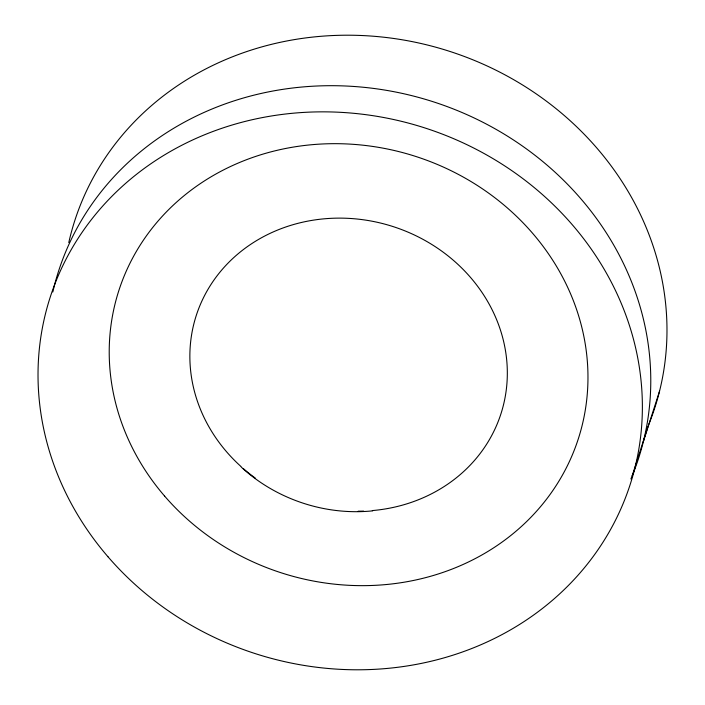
<?xml version="1.0" encoding="UTF-8"?>
<svg xmlns="http://www.w3.org/2000/svg" width="705" height="705" viewBox="0 0 705 705"><rect width="100%" height="100%" fill="white"/><g stroke="black" fill="none" stroke-linecap="round" stroke-linejoin="round"><path stroke-width="1.06" d="M632.147 475.937L648.018 426.481M643.357 441.594L659.563 391.108M372.707 510.861C326.001 515.602 277.867 499.951 242.899 468.613L241.18 466.974M52.822 291.993A304.736 276.184 17.8 0 1 433.716 101.925A304.736 276.184 17.8 0 1 630.887 478.968M240.899 466.446A160.07 145.071 17.8 0 1 258.955 239.189A160.07 145.071 17.8 0 1 496.294 318.88A160.07 145.071 17.8 0 1 372.31 510.579M363.621 511.099A160.07 145.071 17.8 0 1 358.166 511.204M255.272 478.069A160.07 145.071 17.8 0 1 243.331 468.605M68.782 242.573A304.736 276.184 17.8 0 1 447.622 50.707A304.736 276.184 17.8 0 1 648.353 425.45M164.618 496.091A241.401 218.779 17.8 0 0 573.209 452.813A241.401 218.779 17.8 0 0 307.953 145.089A241.401 218.779 17.8 0 0 164.618 496.091M107.953 556.73A304.736 276.184 17.8 0 0 623.749 502.092A304.736 276.184 17.8 0 0 288.891 113.637A304.736 276.184 17.8 0 0 107.953 556.73"/></g></svg>
